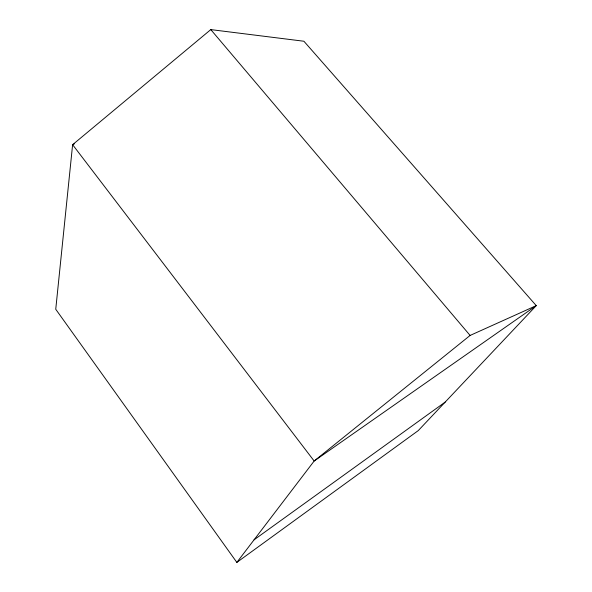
<?xml version="1.0" encoding="UTF-8"?>
<svg xmlns="http://www.w3.org/2000/svg" width="592" height="592" viewBox="0 0 592 592"><rect width="100%" height="100%" fill="white"/><g stroke="black" fill="none" stroke-linecap="round" stroke-linejoin="round"><path stroke-width="0.89" d="M236.844 562.4L314.16 461.02L470.107 335.442L536.256 305.635L303.903 41.24L210.789 29.6L72.616 144.692L55.744 309.261L236.844 562.4L418.263 430.599L536.256 305.635L314.16 461.02L72.616 144.692L74.311 143.937M254.042 539.837L445.191 402.079M210.789 29.6L470.107 335.442"/></g></svg>
